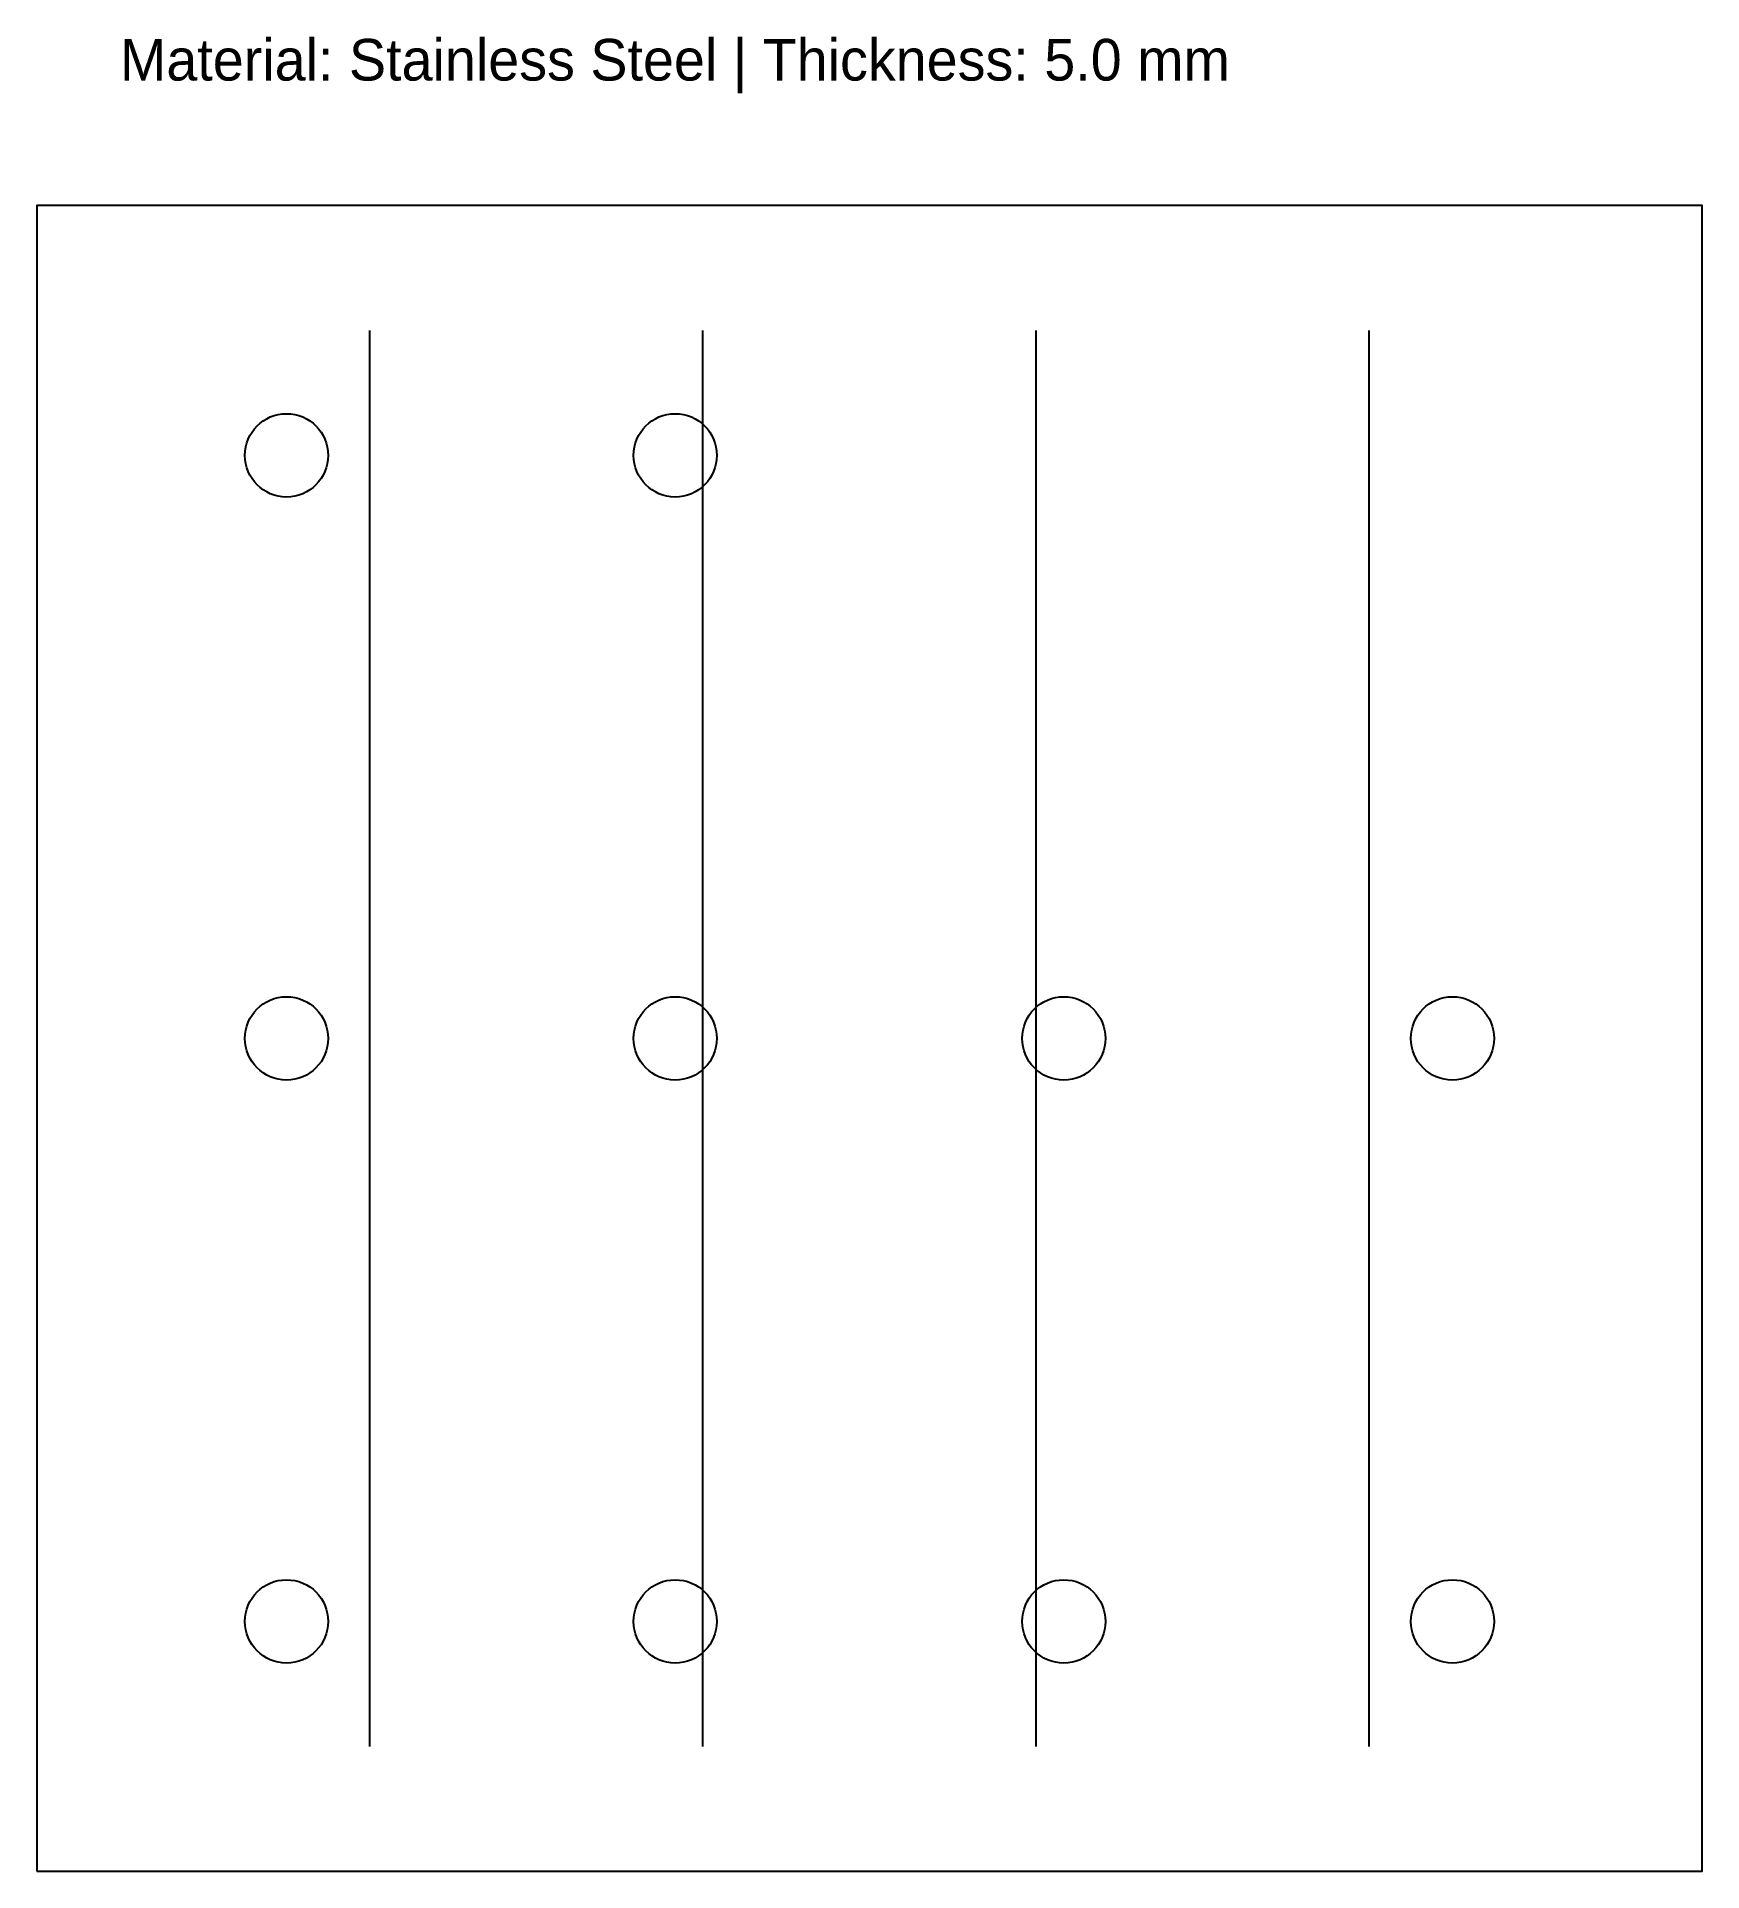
# Model space of a CAD drawing. Header units: metres. Extents: x 0 to 200, y 0 to 220.
import ezdxf

# ---------------------------------------------------------------- set-up
doc = ezdxf.new("R2010")
doc.units = ezdxf.units.M

msp = doc.modelspace()

# ---------------------------------------------------------------- linework, layer by layer
msp.add_lwpolyline([(0, 0), (200, 0), (200, 200), (0, 200)], close=True)
for centre in [(30, 170), (76.67, 170), (30, 100), (76.67, 100), (123.33, 100), (170, 100), (30, 30), (76.67, 30), (123.33, 30), (170, 30)]:
    msp.add_circle(centre, 5)
at = {"layer": 'CONTINUOUS'}
for p, q in [((40, 15), (40, 185)), ((80, 15), (80, 185)), ((120, 15), (120, 185)), ((160, 15), (160, 185))]:
    msp.add_line(p, q, dxfattribs=at)

# ---------------------------------------------------------------- texts
at = {"layer": 'NOTES'}
msp.add_text('Material: Stainless Steel | Thickness: 5.0 mm', height=5, dxfattribs=at).set_placement((10, 215))

doc.saveas('drawing.dxf')
